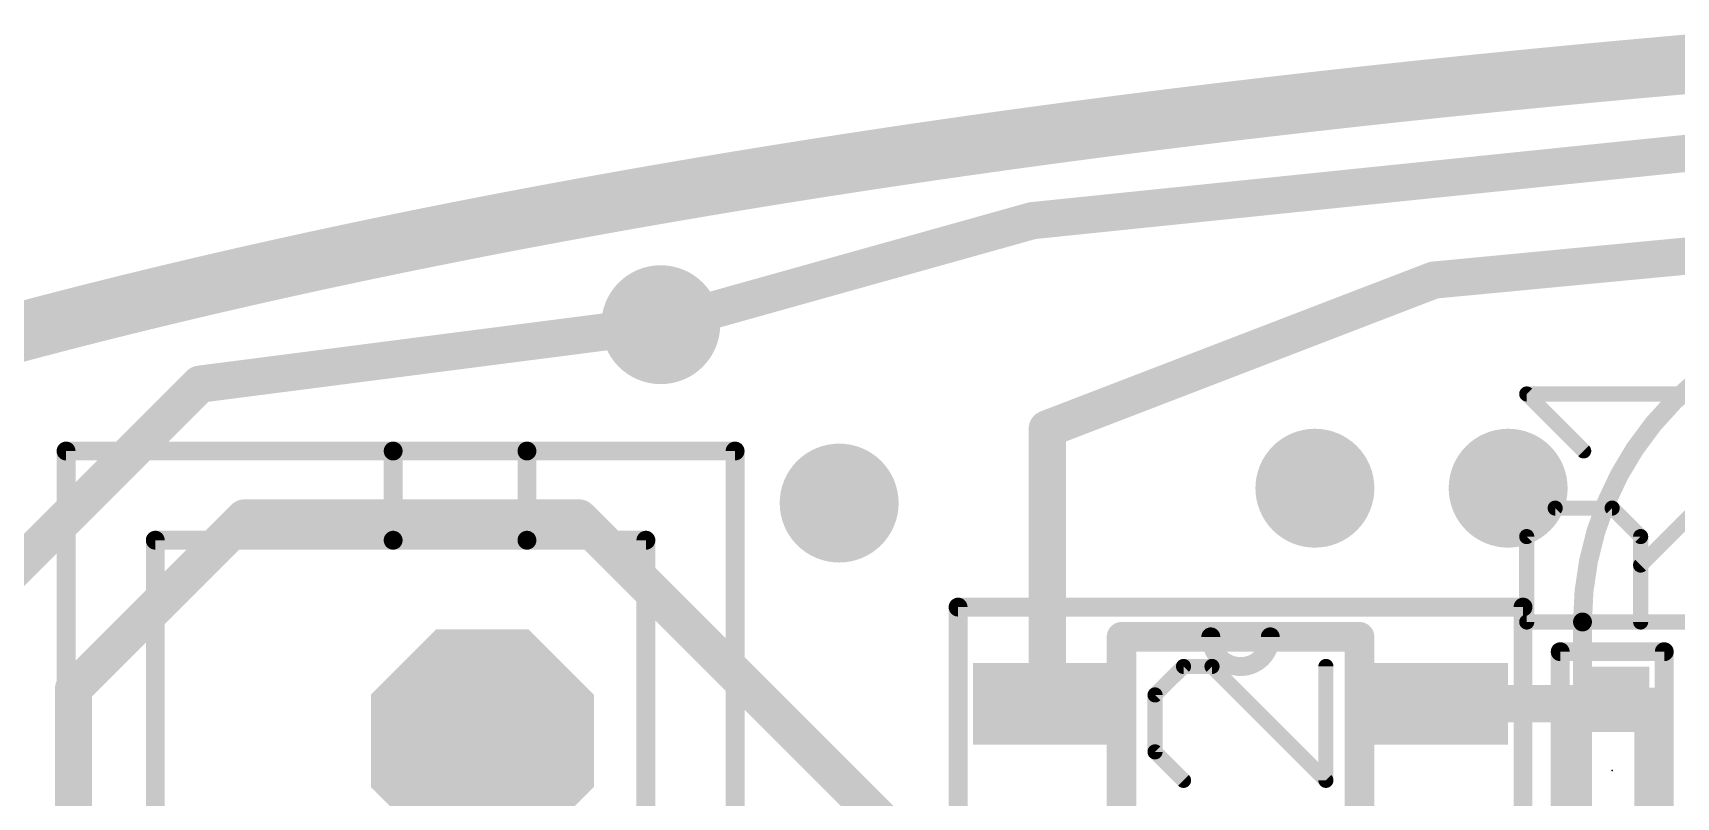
# Model space of a CAD drawing. Extents: x -10.2 to 70.2, y -5.2 to 30.2.
# Drawn here: x 6.98 to 18.03, y 16.82 to 21.96 of the extents above; entities that cross this region are included whole.
import ezdxf

# ---------------------------------------------------------------- set-up
doc = ezdxf.new("R2010")
doc.units = 0
for name, color, linetype in [('1', 22, 'CONTINUOUS'), ('16', 175, 'CONTINUOUS'), ('17', 82, 'CONTINUOUS'), ('18', 82, 'CONTINUOUS'), ('20', 7, 'CONTINUOUS'), ('21', 253, 'CONTINUOUS'), ('22', 253, 'CONTINUOUS'), ('23', 7, 'CONTINUOUS'), ('25', 253, 'CONTINUOUS'), ('51', 253, 'CONTINUOUS'), ('52', 253, 'CONTINUOUS')]:
    doc.layers.add(name, color=color, linetype=linetype)

# ---------------------------------------------------------------- blocks, each defined once
blk = doc.blocks.new('OCTAGONP')
at = {"const_width": 0.5}
blk.add_lwpolyline([(-0.25, -0.1036), (-0.25, 0.1036), (-0.1036, 0.25), (0.1036, 0.25), (0.25, 0.1036), (0.25, -0.1036), (0.1036, -0.25), (-0.1036, -0.25), (-0.25, -0.1036), (-0.25, 0.1036)], dxfattribs=at)
blk = doc.blocks.new('RECT')
blk.add_solid([(-0.5, -0.5), (0.5, -0.5), (-0.5, 0.5), (0.5, 0.5)])
blk = doc.blocks.new('ROUNDV')
at = {"const_width": 0.5}
blk.add_lwpolyline([(0, -0.25, 1), (0, 0.25, 1), (0, -0.25)], format="xyb", dxfattribs=at)

msp = doc.modelspace()

# ---------------------------------------------------------------- linework, layer by layer
at = {"layer": '1', "const_width": 0.25}
for points in [[(20.5, 21.4), (13.7, 20.7)], [(13.7, 20.7), (11.2, 20)], [(20.6, 20.7), (16.4, 20.3)], [(16.4, 20.3), (13.8, 19.3)], [(13.8, 19.3), (13.8, 17.45)], [(16.4, 17.45), (17.55, 17.45)], [(17.55, 17.45), (17.6, 17.5)]]:
    msp.add_lwpolyline(points, dxfattribs=at)
at = {"layer": '1', "const_width": 0.125}
for points in [[(13.6936, 20.7622, 1), (13.7064, 20.6378)], [(13.7169, 20.6398, 1), (13.6831, 20.7602)], [(16.3941, 20.3622, 1), (16.4059, 20.2378)], [(16.4224, 20.2417, 1), (16.3776, 20.3583)], [(11.1831, 20.0602, 1), (11.2169, 19.9398)], [(13.8625, 19.3, 1), (13.7375, 19.3)], [(13.7776, 19.3583, 1), (13.8224, 19.2417)], [(16.4, 17.5125, 1), (16.4, 17.3875)], [(17.55, 17.3875, 1), (17.55, 17.5125)], [(17.6442, 17.4558, 1), (17.5558, 17.5442)], [(13.7375, 17.45, 1), (13.8625, 17.45)], [(17.5058, 17.4942, 1), (17.5942, 17.4058)]]:
    msp.add_lwpolyline(points, format="xyb", dxfattribs=at)
at = {"layer": '16', "const_width": 0.25}
for points in [[(8.1, 19.6), (11.2, 20)], [(5.5, 17), (8.1, 19.6)], [(7.25, 17.55), (8.4, 18.7)], [(8.4, 18.7), (10.65, 18.7)], [(10.65, 18.7), (13.4, 15.95)], [(7.25, 13.7), (7.25, 17.55)]]:
    msp.add_lwpolyline(points, dxfattribs=at)
at = {"layer": '16', "const_width": 0.125}
for points in [[(11.208, 19.938, 1), (11.192, 20.062)], [(8.092, 19.662, 1), (8.108, 19.538)], [(8.1442, 19.5558, 1), (8.0558, 19.6442)], [(8.4, 18.7625, 1), (8.4, 18.6375)], [(8.4442, 18.6558, 1), (8.3558, 18.7442)], [(10.6942, 18.7442, 1), (10.6058, 18.6558)], [(10.65, 18.6375, 1), (10.65, 18.7625)], [(7.3125, 17.55, 1), (7.1875, 17.55)], [(7.2058, 17.5942, 1), (7.2942, 17.5058)]]:
    msp.add_lwpolyline(points, format="xyb", dxfattribs=at)
at = {"layer": '20', "const_width": 0.4}
for points in [[(17.3281, 21.6811), (17.4929, 21.6967)], [(17.4929, 21.6967), (17.5753, 21.7043)], [(17.5753, 21.7043), (17.6577, 21.712)], [(17.6577, 21.712), (17.8225, 21.727)], [(17.8225, 21.727), (17.905, 21.7344)], [(17.905, 21.7344), (17.9874, 21.7418)], [(17.9874, 21.7418), (18.0698, 21.7491)], [(18.0698, 21.7491), (18.1523, 21.7563)], [(18.1523, 21.7563), (18.2347, 21.7634)], [(16.2576, 21.5733), (16.4222, 21.5907)], [(16.4222, 21.5907), (16.5868, 21.6077)], [(16.5868, 21.6077), (16.6692, 21.6161)], [(16.6692, 21.6161), (16.7515, 21.6245)], [(16.7515, 21.6245), (16.8339, 21.6328)], [(16.8339, 21.6328), (16.9162, 21.641)], [(16.9162, 21.641), (16.9986, 21.6492)], [(16.9986, 21.6492), (17.081, 21.6572)], [(17.081, 21.6572), (17.1633, 21.6653)], [(17.1633, 21.6653), (17.3281, 21.6811)], [(15.2702, 21.4632), (15.3525, 21.4728)], [(15.3525, 21.4728), (15.4347, 21.4823)], [(15.4347, 21.4823), (15.517, 21.4917)], [(15.517, 21.4917), (15.5992, 21.5011)], [(15.5992, 21.5011), (15.6815, 21.5104)], [(15.6815, 21.5104), (15.7638, 21.5196)], [(15.7638, 21.5196), (15.8461, 21.5287)], [(15.8461, 21.5287), (15.9283, 21.5378)], [(15.9283, 21.5378), (16.0106, 21.5468)], [(16.0106, 21.5468), (16.0929, 21.5557)], [(16.0929, 21.5557), (16.1752, 21.5645)], [(16.1752, 21.5645), (16.2576, 21.5733)], [(14.366, 21.3528), (14.4482, 21.3632)], [(14.4482, 21.3632), (14.5303, 21.3736)], [(14.5303, 21.3736), (14.6125, 21.3839)], [(14.6125, 21.3839), (14.6947, 21.3941)], [(14.6947, 21.3941), (14.7769, 21.4042)], [(14.7769, 21.4042), (14.9413, 21.4242)], [(14.9413, 21.4242), (15.0235, 21.4341)], [(15.0235, 21.4341), (15.1058, 21.4439)], [(15.1058, 21.4439), (15.188, 21.4536)], [(15.188, 21.4536), (15.2702, 21.4632)], [(13.4626, 21.2322), (13.5447, 21.2436)], [(13.5447, 21.2436), (13.6268, 21.2549)], [(13.6268, 21.2549), (13.791, 21.2773)], [(13.791, 21.2773), (13.9552, 21.2993)], [(13.9552, 21.2993), (14.0374, 21.3101)], [(14.0374, 21.3101), (14.1195, 21.3209)], [(14.1195, 21.3209), (14.2017, 21.3316)], [(14.2017, 21.3316), (14.2838, 21.3422)], [(14.2838, 21.3422), (14.366, 21.3528)], [(12.7241, 21.1255), (12.8062, 21.1378)], [(12.8062, 21.1378), (12.8882, 21.1499)], [(12.8882, 21.1499), (12.9702, 21.1619)], [(12.9702, 21.1619), (13.0523, 21.1739)], [(13.0523, 21.1739), (13.1343, 21.1857)], [(13.1343, 21.1857), (13.2164, 21.1975)], [(13.2164, 21.1975), (13.2984, 21.2092)], [(13.2984, 21.2092), (13.4626, 21.2322)], [(11.9863, 21.011), (12.0683, 21.0241)], [(12.0683, 21.0241), (12.1502, 21.0372)], [(12.1502, 21.0372), (12.2322, 21.0501)], [(12.2322, 21.0501), (12.3142, 21.0629)], [(12.3142, 21.0629), (12.3961, 21.0756)], [(12.3961, 21.0756), (12.5601, 21.1008)], [(12.5601, 21.1008), (12.6421, 21.1132)], [(12.6421, 21.1132), (12.7241, 21.1255)], [(11.3311, 20.9023), (11.4129, 20.9163)], [(11.4129, 20.9163), (11.4948, 20.9301)], [(11.4948, 20.9301), (11.5767, 20.9439)], [(11.5767, 20.9439), (11.6586, 20.9575)], [(11.6586, 20.9575), (11.7405, 20.971)], [(11.7405, 20.971), (11.8225, 20.9845)], [(11.8225, 20.9845), (11.9044, 20.9978)], [(11.9044, 20.9978), (11.9863, 21.011)], [(10.6764, 20.7867), (10.7582, 20.8015)], [(10.7582, 20.8015), (10.84, 20.8163)], [(10.84, 20.8163), (10.9218, 20.8309)], [(10.9218, 20.8309), (11.0037, 20.8454)], [(11.0037, 20.8454), (11.0855, 20.8598)], [(11.0855, 20.8598), (11.1673, 20.8741)], [(11.1673, 20.8741), (11.2492, 20.8882)], [(11.2492, 20.8882), (11.3311, 20.9023)], [(10.104, 20.6796), (10.1858, 20.6953)], [(10.1858, 20.6953), (10.2675, 20.7108)], [(10.2675, 20.7108), (10.3493, 20.7262)], [(10.3493, 20.7262), (10.4311, 20.7415)], [(10.4311, 20.7415), (10.5128, 20.7567)], [(10.5128, 20.7567), (10.5946, 20.7718)], [(10.5946, 20.7718), (10.6764, 20.7867)], [(9.532, 20.5665), (9.6137, 20.583)], [(9.6137, 20.583), (9.6954, 20.5994)], [(9.6954, 20.5994), (9.7771, 20.6157)], [(9.7771, 20.6157), (9.8588, 20.6319)], [(9.8588, 20.6319), (9.9405, 20.6479)], [(9.9405, 20.6479), (10.0223, 20.6638)], [(10.0223, 20.6638), (10.104, 20.6796)], [(9.0425, 20.4645), (9.124, 20.4818)], [(9.124, 20.4818), (9.2056, 20.499)], [(9.2056, 20.499), (9.2872, 20.5161)], [(9.2872, 20.5161), (9.3688, 20.533)], [(9.3688, 20.533), (9.4504, 20.5498)], [(9.4504, 20.5498), (9.532, 20.5665)], [(8.554, 20.3576), (8.6353, 20.3758)], [(8.6353, 20.3758), (8.7167, 20.3938)], [(8.7167, 20.3938), (8.7981, 20.4117)], [(8.7981, 20.4117), (8.8795, 20.4294)], [(8.8795, 20.4294), (8.961, 20.447)], [(8.961, 20.447), (9.0425, 20.4645)], [(8.0667, 20.2457), (8.1478, 20.2647)], [(8.1478, 20.2647), (8.229, 20.2836)], [(8.229, 20.2836), (8.3102, 20.3023)], [(8.3102, 20.3023), (8.3914, 20.3209)], [(8.3914, 20.3209), (8.4727, 20.3393)], [(8.4727, 20.3393), (8.554, 20.3576)], [(7.5811, 20.1284), (7.6619, 20.1483)], [(7.6619, 20.1483), (7.7428, 20.1681)], [(7.7428, 20.1681), (7.8237, 20.1877)], [(7.8237, 20.1877), (7.9047, 20.2072)], [(7.9047, 20.2072), (7.9857, 20.2265)], [(7.9857, 20.2265), (8.0667, 20.2457)], [(7.1777, 20.0264), (7.2583, 20.0471)], [(7.2583, 20.0471), (7.3389, 20.0677)], [(7.3389, 20.0677), (7.4196, 20.0881)], [(7.4196, 20.0881), (7.5003, 20.1083)], [(7.5003, 20.1083), (7.5811, 20.1284)], [(6.7755, 19.9203), (6.8558, 19.9419)], [(6.8558, 19.9419), (6.9362, 19.9633)], [(6.9362, 19.9633), (7.0166, 19.9845)], [(7.0166, 19.9845), (7.0971, 20.0055)], [(7.0971, 20.0055), (7.1777, 20.0264)]]:
    msp.add_lwpolyline(points, dxfattribs=at)
at = {"layer": '20', "const_width": 0.2}
for points in [[(17.4837, 21.7963, 1), (17.5021, 21.5971)], [(17.566, 21.8039, 1), (17.5846, 21.6047)], [(17.5023, 21.5971, 1), (17.4835, 21.7963)], [(17.6486, 21.8116, 1), (17.6668, 21.6124)], [(17.5845, 21.6047, 1), (17.5661, 21.8039)], [(17.667, 21.6124, 1), (17.6484, 21.8116)], [(17.8136, 21.8266, 1), (17.8314, 21.6274)], [(17.8961, 21.834, 1), (17.9139, 21.6348)], [(17.8316, 21.6274, 1), (17.8134, 21.8266)], [(17.9786, 21.8414, 1), (17.9962, 21.6422)], [(17.9139, 21.6348, 1), (17.8961, 21.834)], [(18.0611, 21.8487, 1), (18.0785, 21.6495)], [(17.9963, 21.6422, 1), (17.9785, 21.8414)], [(18.1437, 21.8559, 1), (18.1609, 21.6567)], [(18.0786, 21.6495, 1), (18.061, 21.8487)], [(16.4119, 21.6902, 1), (16.4325, 21.4912)], [(16.4327, 21.4913, 1), (16.4117, 21.6901)], [(16.5767, 21.7072, 1), (16.5969, 21.5082)], [(16.659, 21.7156, 1), (16.6794, 21.5166)], [(16.5971, 21.5082, 1), (16.5765, 21.7072)], [(16.7415, 21.724, 1), (16.7615, 21.525)], [(16.6793, 21.5166, 1), (16.6591, 21.7156)], [(16.824, 21.7323, 1), (16.8438, 21.5333)], [(16.7617, 21.525, 1), (16.7413, 21.724)], [(16.9063, 21.7405, 1), (16.9261, 21.5415)], [(16.8439, 21.5333, 1), (16.8239, 21.7323)], [(16.9889, 21.7487, 1), (17.0083, 21.5497)], [(16.9261, 21.5415, 1), (16.9063, 21.7405)], [(17.0712, 21.7567, 1), (17.0908, 21.5577)], [(17.0085, 21.5497, 1), (16.9887, 21.7487)], [(17.1538, 21.7648, 1), (17.1728, 21.5658)], [(17.0907, 21.5577, 1), (17.0713, 21.7567)], [(17.1731, 21.5658, 1), (17.1535, 21.7648)], [(17.3187, 21.7807, 1), (17.3375, 21.5815)], [(17.3376, 21.5816, 1), (17.3186, 21.7806)], [(15.341, 21.5721, 1), (15.364, 21.3735)], [(15.4234, 21.5817, 1), (15.446, 21.3829)], [(15.3641, 21.3735, 1), (15.3409, 21.5721)], [(15.5056, 21.5911, 1), (15.5284, 21.3923)], [(15.4462, 21.383, 1), (15.4232, 21.5816)], [(15.588, 21.6005, 1), (15.6104, 21.4017)], [(15.5283, 21.3923, 1), (15.5057, 21.5911)], [(15.6704, 21.6098, 1), (15.6926, 21.411)], [(15.6106, 21.4017, 1), (15.5878, 21.6005)], [(15.7528, 21.619, 1), (15.7748, 21.4202)], [(15.6927, 21.411, 1), (15.6703, 21.6098)], [(15.8351, 21.6281, 1), (15.8571, 21.4293)], [(15.7749, 21.4202, 1), (15.7527, 21.619)], [(15.9174, 21.6372, 1), (15.9392, 21.4384)], [(15.8571, 21.4293, 1), (15.8351, 21.6281)], [(15.9998, 21.6462, 1), (16.0214, 21.4474)], [(15.9393, 21.4384, 1), (15.9173, 21.6372)], [(16.0823, 21.6551, 1), (16.1035, 21.4563)], [(16.0215, 21.4474, 1), (15.9997, 21.6462)], [(16.1646, 21.6639, 1), (16.1858, 21.4651)], [(16.1037, 21.4563, 1), (16.0821, 21.6551)], [(16.2471, 21.6727, 1), (16.2681, 21.4739)], [(16.1858, 21.4651, 1), (16.1646, 21.6639)], [(16.2682, 21.4739, 1), (16.247, 21.6727)], [(14.4356, 21.4624, 1), (14.4608, 21.264)], [(14.5179, 21.4728, 1), (14.5427, 21.2744)], [(14.4608, 21.264, 1), (14.4356, 21.4624)], [(14.6002, 21.4831, 1), (14.6248, 21.2847)], [(14.5429, 21.2744, 1), (14.5177, 21.4728)], [(14.6825, 21.4934, 1), (14.7069, 21.2948)], [(14.6249, 21.2847, 1), (14.6001, 21.4831)], [(14.7648, 21.5035, 1), (14.789, 21.3049)], [(14.707, 21.2949, 1), (14.6824, 21.4933)], [(14.7891, 21.3049, 1), (14.7647, 21.5035)], [(14.9293, 21.5235, 1), (14.9533, 21.3249)], [(15.0117, 21.5334, 1), (15.0353, 21.3348)], [(14.9534, 21.3249, 1), (14.9292, 21.5235)], [(15.0941, 21.5432, 1), (15.1175, 21.3446)], [(15.0355, 21.3348, 1), (15.0115, 21.5334)], [(15.1764, 21.5529, 1), (15.1996, 21.3543)], [(15.1176, 21.3446, 1), (15.094, 21.5432)], [(15.2586, 21.5625, 1), (15.2818, 21.3639)], [(15.1997, 21.3543, 1), (15.1763, 21.5529)], [(15.2818, 21.3639, 1), (15.2586, 21.5625)], [(13.6133, 21.354, 1), (13.6403, 21.1558)], [(13.5585, 21.1446, 1), (13.5309, 21.3426)], [(13.6404, 21.1558, 1), (13.6132, 21.354)], [(13.7777, 21.3764, 1), (13.8043, 21.1782)], [(13.8045, 21.1782, 1), (13.7775, 21.3764)], [(13.9422, 21.3984, 1), (13.9682, 21.2002)], [(14.0244, 21.4092, 1), (14.0504, 21.211)], [(13.9685, 21.2002, 1), (13.9419, 21.3984)], [(14.1066, 21.4201, 1), (14.1324, 21.2217)], [(14.0504, 21.211, 1), (14.0244, 21.4092)], [(14.1889, 21.4308, 1), (14.2145, 21.2324)], [(14.1325, 21.2218, 1), (14.1065, 21.42)], [(14.271, 21.4414, 1), (14.2966, 21.243)], [(14.2146, 21.2324, 1), (14.1888, 21.4308)], [(14.3534, 21.452, 1), (14.3786, 21.2536)], [(14.2966, 21.243, 1), (14.271, 21.4414)], [(14.3788, 21.2536, 1), (14.3532, 21.452)], [(12.7916, 21.2367, 1), (12.8208, 21.0389)], [(12.8737, 21.2488, 1), (12.9027, 21.051)], [(12.821, 21.0389, 1), (12.7914, 21.2367)], [(12.9557, 21.2608, 1), (12.9847, 21.063)], [(12.9028, 21.051, 1), (12.8736, 21.2488)], [(13.0381, 21.2729, 1), (13.0665, 21.0749)], [(12.9847, 21.063, 1), (12.9557, 21.2608)], [(13.1201, 21.2847, 1), (13.1485, 21.0867)], [(13.0668, 21.075, 1), (13.0378, 21.2728)], [(13.2023, 21.2965, 1), (13.2305, 21.0985)], [(13.1485, 21.0867, 1), (13.1201, 21.2847)], [(13.2845, 21.3082, 1), (13.3123, 21.1102)], [(13.2306, 21.0985, 1), (13.2022, 21.2965)], [(13.3125, 21.1102, 1), (13.2843, 21.3082)], [(13.4488, 21.3312, 1), (13.4764, 21.1332)], [(13.5311, 21.3427, 1), (13.5583, 21.1445)], [(13.4765, 21.1332, 1), (13.4487, 21.3312)], [(12.0525, 21.1228, 1), (12.0841, 20.9254)], [(12.1347, 21.136, 1), (12.1657, 20.9384)], [(12.0841, 20.9254, 1), (12.0525, 21.1228)], [(12.2168, 21.1489, 1), (12.2476, 20.9513)], [(12.166, 20.9385, 1), (12.1344, 21.1359)], [(12.2989, 21.1617, 1), (12.3295, 20.9641)], [(12.2477, 20.9513, 1), (12.2167, 21.1489)], [(12.3809, 21.1744, 1), (12.4113, 20.9768)], [(12.3296, 20.9641, 1), (12.2988, 21.1617)], [(12.4114, 20.9768, 1), (12.3808, 21.1744)], [(12.5451, 21.1997, 1), (12.5751, 21.0019)], [(12.6273, 21.2121, 1), (12.6569, 21.0143)], [(12.5753, 21.002, 1), (12.5449, 21.1996)], [(12.7093, 21.2244, 1), (12.7389, 21.0266)], [(12.6571, 21.0143, 1), (12.6271, 21.2121)], [(12.7389, 21.0266, 1), (12.7093, 21.2244)], [(11.3962, 21.0149, 1), (11.4296, 20.8176)], [(11.4782, 21.0287, 1), (11.5114, 20.8315)], [(11.4297, 20.8177, 1), (11.3961, 21.0148)], [(11.5603, 21.0425, 1), (11.5931, 20.8452)], [(11.5115, 20.8315, 1), (11.4781, 21.0287)], [(11.6423, 21.0562, 1), (11.6749, 20.8588)], [(11.5933, 20.8452, 1), (11.5601, 21.0425)], [(11.7243, 21.0697, 1), (11.7567, 20.8723)], [(11.675, 20.8588, 1), (11.6422, 21.0561)], [(11.8064, 21.0832, 1), (11.8386, 20.8858)], [(11.7568, 20.8724, 1), (11.7242, 21.0697)], [(11.8885, 21.0965, 1), (11.9203, 20.8991)], [(11.8387, 20.8858, 1), (11.8063, 21.0831)], [(11.9705, 21.1097, 1), (12.0021, 20.9123)], [(11.9205, 20.8991, 1), (11.8883, 21.0965)], [(12.0022, 20.9123, 1), (11.9704, 21.1097)], [(10.8224, 20.9147, 1), (10.8576, 20.7178)], [(10.776, 20.7031, 1), (10.7404, 20.8999)], [(10.9044, 20.9293, 1), (10.9392, 20.7324)], [(10.8577, 20.7178, 1), (10.8223, 20.9147)], [(10.9864, 20.9439, 1), (11.021, 20.7469)], [(10.9394, 20.7324, 1), (10.9042, 20.9293)], [(11.0683, 20.9583, 1), (11.1027, 20.7613)], [(11.0211, 20.7469, 1), (10.9863, 20.9438)], [(11.1502, 20.9726, 1), (11.1844, 20.7755)], [(11.1028, 20.7613, 1), (11.0682, 20.9583)], [(11.2323, 20.9868, 1), (11.2661, 20.7897)], [(11.1845, 20.7755, 1), (11.1501, 20.9726)], [(11.3143, 21.0009, 1), (11.3479, 20.8037)], [(11.2663, 20.7897, 1), (11.2321, 20.9868)], [(11.348, 20.8037, 1), (11.3142, 21.0008)], [(10.1671, 20.7935, 1), (10.2045, 20.597)], [(10.2046, 20.597, 1), (10.167, 20.7935)], [(10.249, 20.8091, 1), (10.286, 20.6125)], [(10.2862, 20.6125, 1), (10.2488, 20.809)], [(10.3309, 20.8245, 1), (10.3677, 20.6279)], [(10.3678, 20.6279, 1), (10.3308, 20.8245)], [(10.4128, 20.8398, 1), (10.4494, 20.6432)], [(10.4495, 20.6432, 1), (10.4127, 20.8398)], [(10.4947, 20.855, 1), (10.5309, 20.6583)], [(10.5311, 20.6584, 1), (10.4945, 20.855)], [(10.5766, 20.8701, 1), (10.6126, 20.6734)], [(10.6586, 20.8851, 1), (10.6942, 20.6883)], [(10.6127, 20.6734, 1), (10.5765, 20.8701)], [(10.7405, 20.8999, 1), (10.7759, 20.7031)], [(10.6944, 20.6883, 1), (10.6584, 20.8851)], [(9.594, 20.6811, 1), (9.6334, 20.485)], [(9.6335, 20.485, 1), (9.5939, 20.681)], [(9.6759, 20.6975, 1), (9.7149, 20.5014)], [(9.7151, 20.5014, 1), (9.6757, 20.6975)], [(9.7577, 20.7138, 1), (9.7965, 20.5176)], [(9.7966, 20.5176, 1), (9.7576, 20.7138)], [(9.8395, 20.73, 1), (9.8781, 20.5338)], [(9.8782, 20.5338, 1), (9.8394, 20.73)], [(9.9214, 20.7461, 1), (9.9596, 20.5497)], [(9.9598, 20.5498, 1), (9.9212, 20.746)], [(10.0033, 20.762, 1), (10.0413, 20.5656)], [(10.0414, 20.5657, 1), (10.0032, 20.762)], [(10.0852, 20.7778, 1), (10.1228, 20.5814)], [(10.123, 20.5814, 1), (10.085, 20.7778)], [(9.1034, 20.5797, 1), (9.1446, 20.384)], [(9.1448, 20.384, 1), (9.1032, 20.5796)], [(9.1851, 20.5969, 1), (9.2261, 20.4011)], [(9.2262, 20.4012, 1), (9.185, 20.5969)], [(9.2669, 20.614, 1), (9.3075, 20.4182)], [(9.3077, 20.4182, 1), (9.2667, 20.614)], [(9.3486, 20.631, 1), (9.389, 20.4351)], [(9.3891, 20.4351, 1), (9.3485, 20.6309)], [(9.4304, 20.6478, 1), (9.4704, 20.4518)], [(9.4706, 20.4519, 1), (9.4302, 20.6478)], [(9.5122, 20.6645, 1), (9.5518, 20.4685)], [(9.552, 20.4685, 1), (9.512, 20.6645)], [(8.6137, 20.4734, 1), (8.6569, 20.2781)], [(8.6571, 20.2782, 1), (8.6135, 20.4734)], [(8.6952, 20.4915, 1), (8.7382, 20.2961)], [(8.7383, 20.2962, 1), (8.6951, 20.4914)], [(8.7768, 20.5094, 1), (8.8194, 20.314)], [(8.8196, 20.314, 1), (8.7766, 20.5094)], [(8.8584, 20.5272, 1), (8.9006, 20.3317)], [(8.9008, 20.3317, 1), (8.8582, 20.5271)], [(8.94, 20.5448, 1), (8.982, 20.3493)], [(8.9821, 20.3493, 1), (8.9399, 20.5448)], [(9.0217, 20.5623, 1), (9.0633, 20.3667)], [(9.0635, 20.3667, 1), (9.0215, 20.5623)], [(8.1252, 20.3621, 1), (8.1704, 20.1673)], [(8.1706, 20.1673, 1), (8.125, 20.362)], [(8.2065, 20.381, 1), (8.2515, 20.1861)], [(8.2516, 20.1862, 1), (8.2064, 20.381)], [(8.2879, 20.3998, 1), (8.3325, 20.2048)], [(8.3327, 20.2048, 1), (8.2877, 20.3997)], [(8.3693, 20.4184, 1), (8.4135, 20.2234)], [(8.4137, 20.2234, 1), (8.3691, 20.4184)], [(8.4507, 20.4369, 1), (8.4947, 20.2418)], [(8.4948, 20.2418, 1), (8.4506, 20.4368)], [(8.5322, 20.4552, 1), (8.5758, 20.26)], [(8.576, 20.2601, 1), (8.532, 20.4552)], [(7.6382, 20.2455, 1), (7.6856, 20.0512)], [(7.6858, 20.0512, 1), (7.638, 20.2454)], [(7.7192, 20.2653, 1), (7.7664, 20.0709)], [(7.7665, 20.0709, 1), (7.7191, 20.2652)], [(7.8003, 20.2849, 1), (7.8471, 20.0905)], [(7.8473, 20.0905, 1), (7.8001, 20.2849)], [(7.8815, 20.3044, 1), (7.9279, 20.1099)], [(7.9281, 20.1099, 1), (7.8813, 20.3044)], [(7.9627, 20.3238, 1), (8.0087, 20.1292)], [(8.0089, 20.1292, 1), (7.9625, 20.3238)], [(8.0439, 20.343, 1), (8.0895, 20.1483)], [(8.0897, 20.1483, 1), (8.0437, 20.343)], [(7.2336, 20.144, 1), (7.283, 19.9502)], [(7.2832, 19.9503, 1), (7.2334, 20.144)], [(7.3144, 20.1646, 1), (7.3634, 19.9707)], [(7.3636, 19.9708, 1), (7.3142, 20.1646)], [(7.3953, 20.1851, 1), (7.4439, 19.9911)], [(7.4441, 19.9911, 1), (7.3951, 20.185)], [(7.4762, 20.2054, 1), (7.5244, 20.0113)], [(7.5246, 20.0113, 1), (7.476, 20.2053)], [(7.5572, 20.2255, 1), (7.605, 20.0313)], [(7.6052, 20.0313, 1), (7.557, 20.2254)], [(6.8301, 20.0385, 1), (6.8815, 19.8452)], [(6.8817, 19.8453, 1), (6.8299, 20.0384)], [(6.9107, 20.0599, 1), (6.9617, 19.8666)], [(6.9619, 19.8666, 1), (6.9105, 20.0599)], [(6.9913, 20.0812, 1), (7.0419, 19.8877)], [(7.0421, 19.8878, 1), (6.9911, 20.0812)], [(7.072, 20.1023, 1), (7.1222, 19.9087)], [(7.1224, 19.9088, 1), (7.0718, 20.1023)], [(7.1528, 20.1233, 1), (7.2026, 19.9296)], [(7.2028, 19.9296, 1), (7.1526, 20.1232)]]:
    msp.add_lwpolyline(points, format="xyb", dxfattribs=at)
at = {"layer": '21'}
for points, const_width in [([(13.2, 14.9), (13.2, 18.1)], 0.127), ([(13.2, 18.1), (17, 18.1)], 0.127), ([(17, 18.1), (17, 14.9)], 0.127), ([(14.9, 17.9), (14.6, 17.9)], 0.2), ([(15.3, 17.9), (14.9, 17.9)], 0.2), ([(15.6, 17.9), (15.3, 17.9)], 0.2), ([(17.25, 16.2), (17.25, 17.8)], 0.127), ([(17.25, 17.8), (17.95, 17.8)], 0.127), ([(17.95, 17.8), (17.95, 16.2)], 0.127), ([(15.9, 16.9), (15.9, 16.1)], 0.2)]:
    msp.add_lwpolyline(points, dxfattribs=dict(at, const_width=const_width))
for points, const_width in [([(13.2, 18.1318, 1), (13.2, 18.0683)], 0.0635), ([(13.2318, 18.1, 1), (13.1683, 18.1)], 0.0635), ([(17.0317, 18.1, 1), (16.9683, 18.1)], 0.0635), ([(17, 18.0683, 1), (17, 18.1318)], 0.0635), ([(14.6, 17.95, 1), (14.6, 17.85)], 0.1), ([(14.9, 17.95, 1), (14.9, 17.85)], 0.1), ([(14.9318, 17.9, 1), (14.8682, 17.9)], 0.0635), ([(14.9, 17.9, 1), (15.3, 17.9)], 0.127), ([(14.9, 17.85, 1), (14.9, 17.95)], 0.1), ([(15.3, 17.95, 1), (15.3, 17.85)], 0.1), ([(15.3318, 17.9, 1), (15.2683, 17.9)], 0.0635), ([(15.3, 17.85, 1), (15.3, 17.95)], 0.1), ([(15.6, 17.85, 1), (15.6, 17.95)], 0.1), ([(17.2817, 17.8, 1), (17.2183, 17.8)], 0.0635), ([(17.25, 17.8317, 1), (17.25, 17.7683)], 0.0635), ([(17.9817, 17.8, 1), (17.9183, 17.8)], 0.0635), ([(17.95, 17.7683, 1), (17.95, 17.8317)], 0.0635), ([(15.95, 16.9, 1), (15.85, 16.9)], 0.1)]:
    msp.add_lwpolyline(points, format="xyb", dxfattribs=dict(at, const_width=const_width))
at = {"layer": '22', "const_width": 0.127}
for points in [[(7.2, 19.15), (7.2, 13.25)], [(7.2, 19.15), (9.4, 19.15)], [(9.4, 19.15), (10.3, 19.15)], [(9.4, 19.15), (9.4, 18.55)], [(10.3, 19.15), (11.7, 19.15)], [(10.3, 19.15), (10.3, 18.55)], [(11.7, 19.15), (11.7, 16.6)], [(7.8, 18.55), (7.8, 13.85)], [(7.8, 18.55), (9.4, 18.55)], [(9.4, 18.55), (10.3, 18.55)], [(10.3, 18.55), (11.1, 18.55)], [(11.1, 18.55), (11.1, 16.6)]]:
    msp.add_lwpolyline(points, dxfattribs=at)
at = {"layer": '22', "const_width": 0.0635}
for points in [[(7.2, 19.1818, 1), (7.2, 19.1183)], [(7.2317, 19.15, 1), (7.1683, 19.15)], [(9.4318, 19.15, 1), (9.3682, 19.15)], [(9.4, 19.1818, 1), (9.4, 19.1183)], [(9.4, 19.1183, 1), (9.4, 19.1818)], [(10.3, 19.1818, 1), (10.3, 19.1183)], [(10.3318, 19.15, 1), (10.2683, 19.15)], [(10.3, 19.1183, 1), (10.3, 19.1818)], [(11.7318, 19.15, 1), (11.6683, 19.15)], [(11.7, 19.1183, 1), (11.7, 19.1818)], [(7.8, 18.5817, 1), (7.8, 18.5183)], [(7.8318, 18.55, 1), (7.7683, 18.55)], [(9.3682, 18.55, 1), (9.4318, 18.55)], [(9.4, 18.5817, 1), (9.4, 18.5183)], [(9.4, 18.5183, 1), (9.4, 18.5817)], [(10.3, 18.5817, 1), (10.3, 18.5183)], [(10.2683, 18.55, 1), (10.3318, 18.55)], [(10.3, 18.5183, 1), (10.3, 18.5817)], [(11.1318, 18.55, 1), (11.0682, 18.55)], [(11.1, 18.5183, 1), (11.1, 18.5817)]]:
    msp.add_lwpolyline(points, format="xyb", dxfattribs=at)
at = {"layer": '23'}
msp.add_point((17.6, 17), dxfattribs=at)
at = {"layer": '25', "const_width": 0.1016}
for points in [[(17.4079, 19.1508), (17.0248, 19.5339)], [(17.0248, 19.5339), (18.1742, 19.5339)], [(17.0248, 18.5745), (17.2164, 18.7661)], [(17.2164, 18.7661), (17.5995, 18.7661)], [(17.5995, 18.7661), (17.7911, 18.5745)], [(17.7911, 18.3829), (18.1742, 18.7661)], [(17.0248, 17.9998), (17.0248, 18.5745)], [(17.7911, 18.5745), (17.7911, 17.9998)], [(18.1742, 17.9998), (17.0248, 17.9998)], [(14.7164, 17.7007), (14.5248, 17.5092)], [(14.9079, 17.7007), (14.7164, 17.7007)], [(15.6742, 16.9345), (14.9079, 17.7007)], [(15.6742, 17.7007), (15.6742, 16.9345)], [(14.5248, 17.5092), (14.5248, 17.126)], [(14.5248, 17.126), (14.7164, 16.9345)]]:
    msp.add_lwpolyline(points, dxfattribs=at)
at = {"layer": '25', "const_width": 0.0508}
for points in [[(17.0248, 19.5593, 1), (17.0248, 19.5085)], [(17.0428, 19.5519, 1), (17.0069, 19.516)], [(17.39, 19.1328, 1), (17.4259, 19.1688)], [(17.2164, 18.7915, 1), (17.2164, 18.7407)], [(17.2343, 18.7481, 1), (17.1984, 18.784)], [(17.6175, 18.784, 1), (17.5815, 18.7481)], [(17.5995, 18.7407, 1), (17.5995, 18.7915)], [(17.0502, 18.5745, 1), (16.9994, 18.5745)], [(17.0069, 18.5925, 1), (17.0428, 18.5565)], [(17.8165, 18.5745, 1), (17.7657, 18.5745)], [(17.7731, 18.5565, 1), (17.809, 18.5925)], [(17.7731, 18.4009, 1), (17.809, 18.365)], [(17.0248, 18.0252, 1), (17.0248, 17.9744)], [(16.9994, 17.9998, 1), (17.0502, 17.9998)], [(17.7657, 17.9998, 1), (17.8165, 17.9998)], [(14.7164, 17.7261, 1), (14.7164, 17.6753)], [(14.7343, 17.6828, 1), (14.6984, 17.7187)], [(14.9259, 17.7187, 1), (14.89, 17.6828)], [(14.9079, 17.6753, 1), (14.9079, 17.7261)], [(15.6996, 17.7007, 1), (15.6488, 17.7007)], [(14.5502, 17.5092, 1), (14.4994, 17.5092)], [(14.5069, 17.5271, 1), (14.5428, 17.4912)], [(14.4994, 17.126, 1), (14.5502, 17.126)], [(14.5428, 17.144, 1), (14.5069, 17.1081)], [(14.6984, 16.9165, 1), (14.7343, 16.9524)], [(15.6488, 16.9345, 1), (15.6996, 16.9345)], [(15.6562, 16.9165, 1), (15.6922, 16.9524)]]:
    msp.add_lwpolyline(points, format="xyb", dxfattribs=at)
at = {"layer": '51'}
for points, const_width in [([(14.3, 17.9), (14.3, 15.1)], 0.2), ([(15.9, 17.9), (14.3, 17.9)], 0.2), ([(15.9, 15.1), (15.9, 17.9)], 0.2), ([(17.376, 16.755), (17.376, 17.245)], 0.1524), ([(17.824, 17.245), (17.824, 16.755)], 0.1524)]:
    msp.add_lwpolyline(points, dxfattribs=dict(at, const_width=const_width))
for points, const_width in [([(14.35, 17.9, 1), (14.25, 17.9)], 0.1), ([(14.3, 17.95, 1), (14.3, 17.85)], 0.1), ([(15.95, 17.9, 1), (15.85, 17.9)], 0.1), ([(15.9, 17.85, 1), (15.9, 17.95)], 0.1), ([(17.4141, 17.245, 1), (17.3379, 17.245)], 0.0762), ([(17.8621, 17.245, 1), (17.7859, 17.245)], 0.0762)]:
    msp.add_lwpolyline(points, format="xyb", dxfattribs=dict(at, const_width=const_width))
at = {"layer": '52'}
for points, const_width in [([(19.5, 20.1, 0.4142), (17.4, 18)], 0.127), ([(17.4318, 18, 1), (17.3683, 18)], 0.0635), ([(17.3683, 18, 1), (17.4318, 18)], 0.0635)]:
    msp.add_lwpolyline(points, format="xyb", dxfattribs=dict(at, const_width=const_width))
at = {"layer": '52', "const_width": 0.127}
msp.add_lwpolyline([(17.4, 16), (17.4, 18)], dxfattribs=at)

# ---------------------------------------------------------------- block references
at = {"layer": '1', "xscale": 0.55, "rotation": 270}
for p in [(13.8, 17.45), (16.4, 17.45)]:
    msp.add_blockref('RECT', p, dxfattribs=at)
at = {"layer": '1', "xscale": 0.4, "yscale": 0.5, "rotation": 90}
msp.add_blockref('RECT', (17.6, 17.5), dxfattribs=at)
at = {"layer": '17', "xscale": 1.5, "yscale": 1.5, "rotation": 270}
msp.add_blockref('OCTAGONP', (10, 17.2), dxfattribs=at)
msp.add_blockref('OCTAGONP', (10, 17.2), dxfattribs=at)
at = {"layer": '18', "xscale": 0.8, "yscale": 0.8}
for p in [(11.2, 20), (11.2, 20), (15.6, 18.9), (15.6, 18.9), (16.9, 18.9), (16.9, 18.9), (12.4, 18.8), (12.4, 18.8)]:
    msp.add_blockref('ROUNDV', p, dxfattribs=at)
at = {"layer": '51'}
for p, xscale, yscale, rotation in [((13.925, 17.45), 0.5, 0.65, 270), ((16.275, 17.45), 0.5, 0.65, 270), ((17.6049, 17.4088), 0.3, 0.5999, 90)]:
    msp.add_blockref('RECT', p, dxfattribs=dict(at, xscale=xscale, yscale=yscale, rotation=rotation))

doc.saveas('drawing.dxf')
